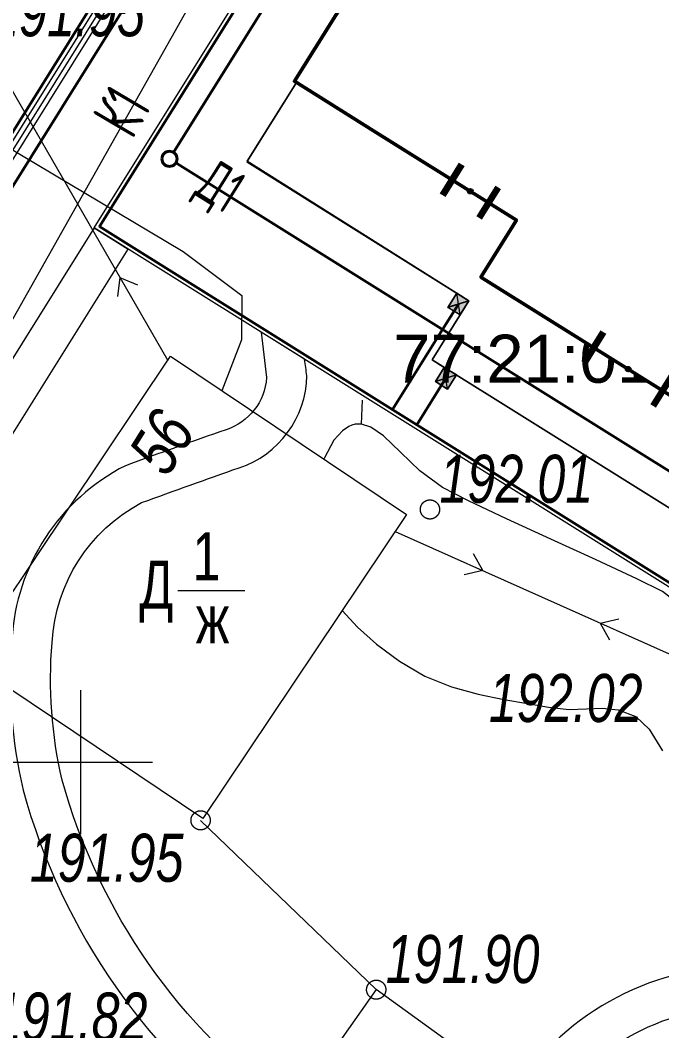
# Model space of a CAD drawing. Header units: millimetres. Extents: x -38151500 to -27467627, y -20617104 to -20349562.
# Drawn here: x -33916236 to -33902864, y -20505597 to -20484532 of the extents above; entities that cross this region are included whole.
import ezdxf
from ezdxf.xclip import XClip

# ---------------------------------------------------------------- set-up
doc = ezdxf.new("R2010")
doc.units = ezdxf.units.MM
doc.header["$MEASUREMENT"] = 0
doc.header["$XCLIPFRAME"] = 0
doc.linetypes.add('Wipeout_Contour', pattern=[1000, 0, -1000])
for name, color, linetype in [('!!! ПОДОСНОВА', 7, 'Continuous'), ('ГП_Сети канализации К2 ливневка', 7, 'Continuous'), ('Дренаж', 7, 'Continuous'), ('Ливневка трубы', 7, 'Continuous'), ('Новый_ГП_Сети канализации К2 ливневка', 7, 'Continuous')]:
    doc.layers.add(name, color=color, linetype=linetype)
for name, color, linetype, lineweight in [('ГП_лоток_Ном._пера__5', 5, 'Continuous', 30), ('ГП_Сети канализации К2 ливневка_Ном._пера__140', 140, 'Continuous', 40), ('ГП_Сети канализации К2 ливневка_Ном._пера__180', 5, 'Continuous', 13), ('ГП_Сети канализации К2 ливневка_Ном._пера__4', 5, 'Continuous', 40), ('ГП_Сети_текст_Ном._пера__7', 7, 'Continuous', 25), ('Ливневка трубы_Ном._пера__4', 5, 'Continuous', 40), ('Новый_Defpoints_Ном._пера__16', 16, 'Continuous', 20), ('Новый_Defpoints_Ном._пера__7', 7, 'Continuous', 25), ('Новый_ГП_Граница участка_Ном._пера__1', 1, 'Continuous', 40), ('Новый_ГП_Здание сооружение_Ном._пера__16', 16, 'Continuous', 20), ('Новый_ГП_Здание сооружение_Ном._пера__22', 22, 'Continuous', 50), ('Новый_ГП_Ограждение_Ном._пера__152', 152, 'Continuous', 18), ('Новый_ГП_Сети канализации К2 ливневка_Ном._пера__7', 7, 'Continuous', 25), ('Новый_ГП_Сети_канализация К1 бытовая_Ном._пера__16', 16, 'Continuous', 20), ('Новый_ГП_Сети_текст_Ном._пера__7', 7, 'Continuous', 25), ('Новый_ГП_Сети_электроснабжение_Ном._пера__1', 1, 'Continuous', 40), ('Новый_ГТ-сооружение_ ограждение_Ном._пера__19', 7, 'Continuous', 90), ('Чертеж_1_ГП_Топография_Ном._пера__253', 252, 'Continuous', 18), ('Чертеж_1_Новофедоровское_снт 28_07$0$tp_Здания_Ном._пера__253', 252, 'Continuous', 18), ('Чертеж_1_Новофедоровское_снт 28_07$0$tp_отметки_новые_Ном._пера__253', 252, 'Continuous', 18), ('Чертеж_1_Новый_ГП_Топография_Ном._пера__253', 252, 'Continuous', 18), ('Чертеж_1_Новый_Новофедоровское_снт 28_07$0$SETKA_Ном._пера__253', 252, 'Continuous', 18), ('Чертеж_1_Новый_Новофедоровское_снт 28_07$0$tp_Здания_Ном._пера__253', 252, 'Continuous', 18), ('Чертеж_1_Новый_Новофедоровское_снт 28_07$0$tp_Контур растит_Ном._пера__253', 252, 'Continuous', 18), ('Чертеж_1_Новый_Новофедоровское_снт 28_07$0$tp_ЛЭП нн_Ном._пера__253', 252, 'Continuous', 18), ('Чертеж_1_Новый_Новофедоровское_снт 28_07$0$tp_отметки_новые_Ном._пера__7', 7, 'Continuous', 18), ('Чертеж_1_Новый_Новофедоровское_снт 28_07$0$tp_рельеф_Ном._пера__253', 252, 'Continuous', 18)]:
    doc.layers.add(name, color=color, linetype=linetype, lineweight=lineweight)
for name, color, linetype, lineweight, true_color in [('ГП_Тротуар_Дорожки_Ном._пера__24', 7, 'Continuous', 20, 0x4f1400), ('Дренаж_Ном._пера__20', 7, 'Continuous', 40, 0xe15500), ('Новый_ГП_Тротуар_Дорожки_Ном._пера__24', 7, 'Continuous', 20, 0x4f1400)]:
    doc.layers.add(name, color=color, linetype=linetype, lineweight=lineweight, true_color=true_color)
doc.styles.add('РЎР“Р•РќР•Р\xa0РР\xa0_РЎРўРР›Р¬_1', font='arial.ttf', dxfattribs={"width": 0.75})
doc.styles.add('РЎР“Р•РќР•Р\xa0РР\xa0_РЎРўРР›Р¬_3', font='arial.ttf', dxfattribs={"width": 0.749999})
doc.styles.add('РЎР“Р•РќР•Р\xa0РР\xa0_РЎРўРР›Р¬_5', font='arial.ttf')
doc.styles.add('РЎР“Р•РќР•Р\xa0РР\xa0_РЎРўРР›Р¬_6', font='', dxfattribs={"width": 0.8})
doc.styles.get('РЎР“Р•РќР•Р\xa0РР\xa0_РЎРўРР›Р¬_6').set_extended_font_data('GOST_type_A')

# ---------------------------------------------------------------- blocks, each defined once
blk = doc.blocks.new('Чертеж_4_1', base_point=(4185024, 0))
at = {"layer": 'Чертеж_1_Новый_ГП_Топография_Ном._пера__253', "color": 252, "lineweight": 18, "flags": 128}
blk.add_lwpolyline([(-33906206, -20466500), (-33886806, -20478480), (-33884336, -20474480), (-33879896, -20486530), (-33889626, -20500140), (-33888766, -20500700), (-33900126, -20516190), (-33900456, -20516730), (-33900726, -20516560), (-33925206, -20500980), (-33914526, -20483870), (-33916236, -20482750)], close=True, dxfattribs=at)
at = {"layer": 'Чертеж_1_Новый_Новофедоровское_снт 28_07$0$SETKA_Ном._пера__253', "color": 252, "lineweight": 18, "flags": 128}
for points in [[(-33914976, -20501500), (-33914976, -20498500)], [(-33916476, -20500000), (-33913476, -20500000)]]:
    blk.add_lwpolyline(points, dxfattribs=at)
at = {"layer": 'Чертеж_1_Новый_Новофедоровское_снт 28_07$0$tp_Здания_Ном._пера__253', "color": 252, "lineweight": 18, "flags": 128}
for points in [[(-33912433, -20501169), (-33917350, -20497871), (-33913102, -20491538), (-33908185, -20494836)], [(-33900901, -20515999), (-33898951, -20513307), (-33905603, -20508594), (-33904863, -20507598), (-33908820, -20504739), (-33911435, -20508460)]]:
    blk.add_lwpolyline(points, close=True, dxfattribs=at)
blk.add_lwpolyline([(-33912952, -20496417), (-33911555, -20496417)], dxfattribs=at)
at = {"layer": 'Чертеж_1_Новый_Новофедоровское_снт 28_07$0$tp_Контур растит_Ном._пера__253', "color": 252, "lineweight": 18, "flags": 128}
for points in [[(-33918968, -20485708), (-33912837, -20489355), (-33911619, -20490273), (-33911621, -20491197), (-33912034, -20492255)], [(-33912475, -20501211), (-33908820, -20504739)]]:
    blk.add_lwpolyline(points, dxfattribs=at)
at = {"layer": 'Чертеж_1_Новый_Новофедоровское_снт 28_07$0$tp_ЛЭП нн_Ном._пера__253', "color": 252, "lineweight": 18, "flags": 128}
for points in [[(-33917451, -20484194), (-33913162, -20491627)], [(-33914161, -20489895), (-33914211, -20490291)], [(-33914161, -20489895), (-33913793, -20490050)], [(-33908423, -20495191), (-33902322, -20497912)], [(-33906597, -20496005), (-33906789, -20495655)], [(-33906597, -20496005), (-33906986, -20496096)], [(-33904148, -20497097), (-33903759, -20497007)], [(-33904148, -20497097), (-33903956, -20497448)]]:
    blk.add_lwpolyline(points, dxfattribs=at)
at = {"layer": 'Чертеж_1_Новый_Новофедоровское_снт 28_07$0$tp_отметки_новые_Ном._пера__7', "color": 7, "lineweight": 18}
for centre in [(-33903186, -20486960), (-33907696, -20494730), (-33912476, -20501210), (-33908816, -20504740)]:
    blk.add_circle(centre, 200, dxfattribs=at)
at = {"layer": 'Чертеж_1_Новый_Новофедоровское_снт 28_07$0$tp_рельеф_Ном._пера__253', "color": 252, "lineweight": 18, "flags": 128}
for points in [[(-33909122, -20492950), (-33909099, -20492451)], [(-33902066, -20497575), (-33902215, -20497319), (-33902378, -20496969), (-33902624, -20496617), (-33902847, -20496437), (-33903383, -20496173), (-33904233, -20495777), (-33905178, -20495346), (-33906102, -20494924), (-33906891, -20494552), (-33907431, -20494273), (-33907910, -20493923), (-33908312, -20493538), (-33908663, -20493198), (-33908926, -20493012), (-33909122, -20492950), (-33909255, -20492955), (-33909323, -20492973), (-33909390, -20493002), (-33909520, -20493090), (-33909697, -20493288), (-33909897, -20493655), (-33909906, -20493683)], [(-33909526, -20496836), (-33909209, -20497187), (-33908808, -20497539), (-33908334, -20497894), (-33907803, -20498205), (-33907249, -20498427), (-33906693, -20498583), (-33906156, -20498692), (-33905660, -20498775), (-33905226, -20498853), (-33904796, -20498902), (-33904434, -20498889), (-33904105, -20498872), (-33903775, -20498907), (-33903408, -20499048), (-33903129, -20499313), (-33902847, -20499759)]]:
    blk.add_lwpolyline(points, dxfattribs=at)
at = {"layer": 'Чертеж_1_ГП_Топография_Ном._пера__253', "color": 252, "lineweight": 18, "insert": (-33908462, -20491595), "char_height": 1000, "attachment_point": 4, "style": 'РЎР“Р•РќР•Р\xa0РР\xa0_РЎРўРР›Р¬_5'}
blk.add_mtext('\\A1;{\\pql;\\fArial|b0|i0|c204|p0;\\W1.000000;77:21:0140412:484}', dxfattribs=at)
at = {"layer": 'Чертеж_1_Новофедоровское_снт 28_07$0$tp_Здания_Ном._пера__253', "color": 252, "lineweight": 18, "insert": (-33913162, -20494089), "char_height": 1000, "attachment_point": 7, "rotation": 58.036, "style": 'РЎР“Р•РќР•Р\xa0РР\xa0_РЎРўРР›Р¬_1'}
blk.add_mtext('\\A1;{\\pql;\\fArial|b0|i1|c204|p0;\\W0.750000;56}', dxfattribs=at)
at = {"layer": 'Чертеж_1_Новофедоровское_снт 28_07$0$tp_Здания_Ном._пера__253', "color": 252, "lineweight": 18, "char_height": 1000, "style": 'РЎР“Р•РќР•Р\xa0РР\xa0_РЎРўРР›Р¬_3'}
for s, insert, attachment_point in [('\\A1;{\\pql;\\fArial|b0|i0|c204|p0;\\W0.749999;1}', (-33912646, -20495705), 4), ('\\A1;{\\pql;\\fArial|b0|i0|c204|p0;\\W0.749999;Д}', (-33913753, -20497088), 7), ('\\A1;{\\pql;\\fArial|b0|i0|c204|p0;\\W0.749999;ж}', (-33912578, -20497020), 4)]:
    blk.add_mtext(s, dxfattribs=dict(at, insert=insert, attachment_point=attachment_point))
at = {"layer": 'Чертеж_1_Новофедоровское_снт 28_07$0$tp_отметки_новые_Ном._пера__253', "color": 252, "lineweight": 18, "char_height": 1000, "attachment_point": 7, "style": 'РЎР“Р•РќР•Р\xa0РР\xa0_РЎРўРР›Р¬_1'}
for s, insert in [('\\A1;{\\pql;\\fArial|b0|i1|c204|p0;\\W0.750000;191.95}', (-33916843, -20484881)), ('\\A1;{\\pql;\\fArial|b0|i1|c204|p0;\\W0.750000;192.01}', (-33907497, -20494605)), ('\\A1;{\\pql;\\fArial|b0|i1|c204|p0;\\W0.750000;192.02}', (-33906468, -20499174)), ('\\A1;{\\pql;\\fArial|b0|i1|c204|p0;\\W0.750000;191.95}', (-33916036, -20502504)), ('\\A1;{\\pql;\\fArial|b0|i1|c204|p0;\\W0.750000;191.90}', (-33908617, -20504615)), ('\\A1;{\\pql;\\fArial|b0|i1|c204|p0;\\W0.750000;191.82}', (-33916787, -20505815))]:
    blk.add_mtext(s, dxfattribs=dict(at, insert=insert))
blk = doc.blocks.new('Стена_10_5', base_point=(-33907103, -20490448))
at = {"layer": 'Ливневка трубы_Ном._пера__4', "color": 5, "lineweight": 40, "flags": 128}
for points in [[(-33907103, -20490448), (-33907434, -20490977)], [(-33907434, -20490977), (-33907103, -20490448)], [(-33907434, -20490978), (-33908479, -20492649)], [(-33908479, -20492649), (-33907434, -20490978)]]:
    blk.add_lwpolyline(points, dxfattribs=at)
blk = doc.blocks.new('Стена_11_5', base_point=(-33907363, -20491996))
at = {"layer": 'Ливневка трубы_Ном._пера__4', "color": 5, "lineweight": 40, "flags": 128}
for points in [[(-33907363, -20491996), (-33907970, -20492967)], [(-33907970, -20492967), (-33907363, -20491996)]]:
    blk.add_lwpolyline(points, dxfattribs=at)
blk = doc.blocks.new('Стена_13_5', base_point=(-33902924, -20471097))
at = {"layer": 'Дренаж_Ном._пера__20', "linetype": 'Continuous', "lineweight": 40, "true_color": 0xe15500}
for points in [[(-33902924, -20471097), (-33913124, -20487422), (-33913123, -20487422), (-33902923, -20471098)], [(-33913124, -20487422), (-33913124, -20487423), (-33913123, -20487422)]]:
    blk.add_hatch(color=32, dxfattribs=at).paths.add_polyline_path(points)
at = {"layer": 'Дренаж_Ном._пера__20', "color": 32, "lineweight": 40, "true_color": 0xe15500, "flags": 128}
for points in [[(-33902924, -20471097), (-33913124, -20487422)], [(-33913123, -20487422), (-33902923, -20471098)], [(-33902923, -20471098), (-33902922, -20471097)], [(-33913124, -20487422), (-33913124, -20487423)]]:
    blk.add_lwpolyline(points, dxfattribs=at)
blk = doc.blocks.new('Стена_14_5', base_point=(-33913124, -20487422))
at = {"layer": 'Дренаж_Ном._пера__20', "linetype": 'Continuous', "lineweight": 40, "true_color": 0xe15500}
for points in [[(-33913124, -20487423), (-33892858, -20500086), (-33892858, -20500085), (-33913123, -20487422)], [(-33892857, -20500085), (-33892858, -20500085), (-33892858, -20500086)]]:
    blk.add_hatch(color=32, dxfattribs=at).paths.add_polyline_path(points)
at = {"layer": 'Дренаж_Ном._пера__20', "color": 32, "lineweight": 40, "true_color": 0xe15500, "flags": 128}
for points in [[(-33913124, -20487423), (-33892858, -20500086)], [(-33892858, -20500085), (-33913123, -20487422)], [(-33892858, -20500086), (-33892857, -20500085)]]:
    blk.add_lwpolyline(points, dxfattribs=at)
blk = doc.blocks.new('Колонна_1_5', base_point=(-33913124, -20487422))
at = {"color": 254, "linetype": 'Wipeout_Contour', "lineweight": 0, "ltscale": 1109391827.256449}
blk.add_wipeout([(-33913282, -20487422), (-33913282, -20487422), (-33913274, -20487471), (-33913252, -20487515), (-33913217, -20487549), (-33913173, -20487572), (-33913124, -20487579), (-33913124, -20487579), (-33913124, -20487579), (-33913076, -20487572), (-33913032, -20487549), (-33912997, -20487515), (-33912975, -20487471), (-33912967, -20487422), (-33912967, -20487422), (-33912967, -20487422), (-33912975, -20487373), (-33912997, -20487329), (-33913032, -20487295), (-33913076, -20487272), (-33913124, -20487264), (-33913124, -20487264), (-33913124, -20487264), (-33913173, -20487272), (-33913217, -20487295), (-33913252, -20487329), (-33913274, -20487373)], dxfattribs=at).dxf.layer = 'Дренаж'
at = {"layer": 'Дренаж_Ном._пера__20', "color": 32, "lineweight": 40, "true_color": 0xe15500, "flags": 128}
blk.add_lwpolyline([(-33913282, -20487422, 0.414214), (-33913124, -20487579, 0.414214), (-33912967, -20487422, 0.414214), (-33913124, -20487264, 0.414214)], format="xyb", close=True, dxfattribs=at)
blk = doc.blocks.new('Колонна_7_5', base_point=(-33907363, -20491996))
at = {"layer": 'ГП_Сети канализации К2 ливневка_Ном._пера__140', "linetype": 'Continuous', "lineweight": 40}
blk.add_hatch(color=140, dxfattribs=at).paths.add_polyline_path([(-33907328, -20492224), (-33907143, -20491927), (-33907397, -20491768), (-33907583, -20492065)])
at = {"layer": 'ГП_Сети канализации К2 ливневка_Ном._пера__180', "color": 5, "lineweight": 13}
for p, q in [((-33907328, -20492224), (-33907397, -20491768)), ((-33907143, -20491927), (-33907583, -20492065))]:
    blk.add_line(p, q, dxfattribs=at)
at = {"layer": 'ГП_Сети канализации К2 ливневка_Ном._пера__180', "color": 5, "lineweight": 13, "flags": 128}
blk.add_lwpolyline([(-33907328, -20492224), (-33907143, -20491927), (-33907397, -20491768), (-33907583, -20492065)], close=True, dxfattribs=at)
blk = doc.blocks.new('Колонна_10_5', base_point=(-33907103, -20490448))
at = {"layer": 'ГП_Сети канализации К2 ливневка_Ном._пера__140', "linetype": 'Continuous', "lineweight": 40}
blk.add_hatch(color=140, dxfattribs=at).paths.add_polyline_path([(-33907068, -20490676), (-33906883, -20490379), (-33907138, -20490220), (-33907323, -20490517)])
at = {"layer": 'ГП_Сети канализации К2 ливневка_Ном._пера__180', "color": 5, "lineweight": 13}
for p, q in [((-33907068, -20490676), (-33907138, -20490220)), ((-33906883, -20490379), (-33907323, -20490517))]:
    blk.add_line(p, q, dxfattribs=at)
at = {"layer": 'ГП_Сети канализации К2 ливневка_Ном._пера__180', "color": 5, "lineweight": 13, "flags": 128}
blk.add_lwpolyline([(-33907068, -20490676), (-33906883, -20490379), (-33907138, -20490220), (-33907323, -20490517)], close=True, dxfattribs=at)

msp = doc.modelspace()

# ---------------------------------------------------------------- linework, layer by layer
at = {"layer": 'ГП_Тротуар_Дорожки_Ном._пера__24', "color": 28, "lineweight": 20, "true_color": 0x4f1400}
msp.add_lwpolyline([(-33914694.55, -20488858.95), (-33913982.84, -20489305.33), (-33914694.78, -20488859.32)], close=True, dxfattribs=at)
at = {"layer": 'Новый_Defpoints_Ном._пера__16', "color": 16, "lineweight": 20}
msp.add_lwpolyline([(-33893285.53, -20498226.87), (-33893327.88, -20498200.09), (-33894281.67, -20499726.47), (-33898199.74, -20497278.35), (-33897537.07, -20496218.51), (-33900827.9, -20494162.42), (-33901596.49, -20495392.47), (-33907651.34, -20491608.97), (-33906882.95, -20490378.81), (-33911503.62, -20487470.61), (-33910479.94, -20485831.75), (-33910522.2, -20485805.01), (-33902493.58, -20472957.63), (-33886126.74, -20483184.77), (-33887742.56, -20485770.62), (-33886133.05, -20486777.3)], close=True, dxfattribs=at)
at = {"layer": 'Новый_ГП_Сети_электроснабжение_Ном._пера__1', "color": 1, "lineweight": 40}
msp.add_lwpolyline([(-33920435.88, -20499232.76), (-33920022.49, -20498570.86), (-33922160.4, -20497234.54), (-33913529.6, -20483401.29)], dxfattribs=at)
at = {"layer": 'Новый_ГП_Тротуар_Дорожки_Ном._пера__24', "color": 28, "lineweight": 20, "true_color": 0x4f1400}
for points in [[(-33883211.69, -20485769.49), (-33893378.97, -20502177.9), (-33914694.55, -20488858.95), (-33910190.27, -20481650.32)], [(-33908561.89, -20482667.86), (-33910522.35, -20485805.26), (-33910480.21, -20485831.53), (-33911512.82, -20487485.34), (-33907136.93, -20490220.45), (-33907136.79, -20490220.23), (-33906882.49, -20490379.1), (-33907651.34, -20491608.64), (-33907396.26, -20491767.69), (-33907396.69, -20491768.37), (-33907142.85, -20491926.95), (-33902079.28, -20495090.56)]]:
    msp.add_lwpolyline(points, dxfattribs=at)
msp.add_lwpolyline([(-33914694.54, -20488858.95), (-33920741.24, -20498534.29), (-33920040.07, -20498974.09), (-33913982.84, -20489305.33)], close=True, dxfattribs=at)

# ---------------------------------------------------------------- block references
at = {"layer": '!!! ПОДОСНОВА', "color": 252, "lineweight": 40}
ref = msp.add_blockref('Чертеж_4_1', (4185024.09, 0), dxfattribs=at)
XClip(ref).set_block_clipping_path([(-33971749.8431524113, -20418838.4532491304), (-33971749.8431524113, -20510095.8116091713), (-33949169.2735030428, -20510095.8116091713), (-33943776.1358186975, -20521215.6831232607), (-33858410.272188969, -20521215.6831232607), (-33858410.272188969, -20418721.7424019799)])

# ---------------------------------------------------------------- texts
at = {"layer": 'ГП_Сети_текст_Ном._пера__7', "color": 7, "lineweight": 25, "insert": (-33912449.66, -20487848.82), "char_height": 900, "attachment_point": 4, "rotation": 327.999992, "style": 'РЎР“Р•РќР•Р\xa0РР\xa0_РЎРўРР›Р¬_6'}
msp.add_mtext('\\A1;{\\pql;\\fGOST_type_A|b0|i0|c0|p0;\\W0.800000;Д1}', dxfattribs=at)
at = {"layer": 'Новый_ГП_Сети_текст_Ном._пера__7', "color": 7, "lineweight": 25, "insert": (-33914761.41, -20486530.24), "char_height": 1000, "attachment_point": 1, "rotation": 59.457923, "style": 'РЎР“Р•РќР•Р\xa0РР\xa0_РЎРўРР›Р¬_6'}
msp.add_mtext('\\A1;{\\pql;\\fGOST_type_A|b0|i0|c0|p0;\\W0.800000;К1}', dxfattribs=at)

# ---------------------------------------------------------------- next in the draw order: wipeouts: each hides what was drawn before it
at = {"color": 254, "linetype": 'Wipeout_Contour', "lineweight": 0, "ltscale": 435692140.1058697}
msp.add_wipeout([(-33902494.07, -20472957.33), (-33906177.01, -20478851.26), (-33906193.96, -20478840.67), (-33910522.35, -20485805.26), (-33905892.97, -20488698.01), (-33906634.86, -20489885.28), (-33900494.03, -20493722.51), (-33893312.11, -20498269.21), (-33886179.41, -20486760.15), (-33887748.3, -20485779.8), (-33886126.74, -20483184.77)], dxfattribs=at).dxf.layer = 'Новый_ГП_Сети канализации К2 ливневка'

# ---------------------------------------------------------------- next in the draw order: hatches: boundary and pattern name
at = {"layer": 'ГП_Сети канализации К2 ливневка_Ном._пера__4', "linetype": 'Continuous', "lineweight": 0, "true_color": 0x5fbfff}
for points in [[(-33907068.71, -20490676.58), (-33907323.23, -20490517.79), (-33907137.46, -20490220.02), (-33906882.95, -20490378.81)], [(-33907328.59, -20492224.82), (-33907583.11, -20492066.03), (-33907397.34, -20491768.26), (-33907142.82, -20491927.05)]]:
    msp.add_hatch(color=151, dxfattribs=at).paths.add_polyline_path(points)

# ---------------------------------------------------------------- next in the draw order: linework, layer by layer
at = {"layer": 'ГП_Сети канализации К2 ливневка_Ном._пера__180', "color": 5, "lineweight": 13}
for points in [[(-33907323.23, -20490517.79), (-33906882.97, -20490378.71), (-33907068.71, -20490676.58), (-33907137.53, -20490219.98), (-33907323.23, -20490517.79), (-33907137.53, -20490219.98), (-33906882.97, -20490378.71), (-33907068.71, -20490676.58)], [(-33907583.11, -20492066.03), (-33907142.85, -20491926.95), (-33907328.59, -20492224.82), (-33907397.41, -20491768.22), (-33907583.11, -20492066.03), (-33907397.41, -20491768.22), (-33907142.85, -20491926.95), (-33907328.59, -20492224.82)]]:
    msp.add_lwpolyline(points, close=True, dxfattribs=at)
at = {"layer": 'ГП_Сети канализации К2 ливневка_Ном._пера__180', "color": 5, "lineweight": 13, "flags": 128}
for points in [[(-33907068.71, -20490676.58), (-33907323.23, -20490517.79), (-33907137.46, -20490220.02), (-33906882.95, -20490378.81)], [(-33907328.59, -20492224.82), (-33907583.11, -20492066.03), (-33907397.34, -20491768.26), (-33907142.82, -20491927.05)]]:
    msp.add_lwpolyline(points, close=True, dxfattribs=at)
at = {"layer": 'Новый_Defpoints_Ном._пера__7', "color": 7, "lineweight": 25}
for points in [[(-33906048.82, -20488600.39), (-33907660.27, -20487593.82)], [(-33902418.91, -20492519.34), (-33904708.89, -20491088.89)]]:
    msp.add_lwpolyline(points, dxfattribs=at)
for centre in [(-33906854.55, -20488097.1), (-33903563.9, -20491804.11)]:
    msp.add_circle(centre, 50, dxfattribs=at)
at = {"layer": 'Новый_ГП_Здание сооружение_Ном._пера__16', "color": 16, "lineweight": 20}
msp.add_lwpolyline([(-33910479.94, -20485831.75), (-33911513.29, -20487485.45), (-33906882.95, -20490378.81), (-33907042.06, -20490633.14), (-33907651.34, -20491608.47), (-33901596.49, -20495392.47), (-33900827.9, -20494162.42), (-33897537.48, -20496218.5), (-33898199.67, -20497278.23), (-33894281.67, -20499726.47), (-33893354.51, -20498242.72), (-33893863.34, -20497924.77), (-33893731.09, -20497713.13), (-33896589.02, -20495927.28), (-33896710.68, -20496121.97), (-33897261.92, -20495777.52), (-33896504.12, -20494564.81), (-33899753.3, -20492537.02), (-33900494.01, -20493722.48), (-33906633.88, -20489885.89), (-33905892, -20488698.63)], close=True, dxfattribs=at)
at = {"layer": 'Новый_ГП_Здание сооружение_Ном._пера__22', "color": 22, "lineweight": 50}
msp.add_lwpolyline([(-33908402.67, -20482413.06), (-33910522.35, -20485805.26), (-33908872.93, -20486835.93), (-33906447.51, -20488351.5), (-33905892, -20488698.63), (-33906633.89, -20489885.89), (-33900494.01, -20493722.48), (-33899753.3, -20492537.02), (-33896504.12, -20494564.81), (-33897261.92, -20495777.52), (-33896710.36, -20496121.47), (-33896589.02, -20495927.28), (-33893731.09, -20497713.13), (-33893837.07, -20497882.73), (-33893285.62, -20498226.81), (-33889390.64, -20491994.99), (-33888966.77, -20491315.22), (-33890578.06, -20490308.37), (-33888034.44, -20486237.73), (-33886422.64, -20487244.9)], dxfattribs=at)
at = {"layer": 'Новый_ГП_Сети канализации К2 ливневка_Ном._пера__7', "color": 7, "lineweight": 25, "flags": 128}
msp.add_lwpolyline([(-33902494.07, -20472957.33), (-33906177.01, -20478851.26), (-33906193.96, -20478840.67), (-33910522.35, -20485805.26), (-33905892.97, -20488698.01), (-33906634.86, -20489885.28), (-33900494.03, -20493722.51), (-33893312.11, -20498269.21), (-33886179.41, -20486760.15), (-33887748.3, -20485779.8), (-33886126.74, -20483184.77)], close=True, dxfattribs=at)
at = {"layer": 'Новый_ГП_Тротуар_Дорожки_Ном._пера__24', "color": 28, "lineweight": 20, "true_color": 0x4f1400}
msp.add_lwpolyline([(-33894199.22, -20501920.58, -0.32180124), (-33898155.45, -20504299.62, -0.01377077), (-33900642.13, -20504257.14, 0.25527026), (-33905727.91, -20506528.05, -0.34324386), (-33910591.45, -20507199.11, -0.17120311), (-33915361.92, -20500371.13, -0.07785365), (-33915572.1, -20497500.11, -0.26369996), (-33913705.75, -20494588.46, -0.00400279), (-33911674.11, -20493862.81, 0.31752829), (-33910259.69, -20491944, -0.01011345), (-33910307.28, -20491600.41), (-33911210.93, -20491035.68, 0.00778103), (-33911101.92, -20491982.72, -0.30621343), (-33911943.86, -20493067.27, 0.00411393), (-33914044.8, -20493818.08, 0.26660493), (-33916410.18, -20497442.37, 0.07801415), (-33916176.04, -20500578.76, 0.17230908), (-33911048.44, -20507904.97, 0.34890477), (-33905087.79, -20507074.29, -0.2585313), (-33900695.05, -20505095.61, 0.01365443), (-33898183.54, -20505139.94, 0.31986094), (-33893392.77, -20502171.68), (-33894196.13, -20501669.63)], format="xyb", close=True, dxfattribs=at)
at = {"layer": 'Новый_ГТ-сооружение_ ограждение_Ном._пера__19', "color": 7, "lineweight": 90}
for p, q in [((-33907037.54, -20487540.66), (-33907434.89, -20488176.75)), ((-33906274.2, -20488017.46), (-33906671.54, -20488653.56)), ((-33904086.16, -20491035.73), (-33904483.51, -20491671.82)), ((-33902644.29, -20491936.4), (-33903041.63, -20492572.5))]:
    msp.add_line(p, q, dxfattribs=at)

# ---------------------------------------------------------------- next in the draw order: block references
at = {"layer": 'ГП_Сети канализации К2 ливневка', "color": 32, "lineweight": 40, "true_color": 0xe15500}
for name, p in [('Колонна_10_5', (-33907102.84, -20490447.84)), ('Колонна_7_5', (-33907362.72, -20491996.08))]:
    msp.add_blockref(name, p, dxfattribs=at)
at = {"layer": 'Дренаж', "color": 32, "lineweight": 40, "true_color": 0xe15500}
for name, p in [('Стена_13_5', (-33902923.54, -20471097.07)), ('Стена_14_5', (-33913124.49, -20487421.99))]:
    msp.add_blockref(name, p, dxfattribs=at)
at = {"layer": 'Ливневка трубы', "color": 5, "lineweight": 40}
for name, p in [('Стена_10_5', (-33907103.1, -20490448.25)), ('Стена_11_5', (-33907362.98, -20491996.49))]:
    msp.add_blockref(name, p, dxfattribs=at)

# ---------------------------------------------------------------- next in the draw order: block references
at = {"layer": 'Дренаж', "color": 32, "lineweight": 40, "true_color": 0xe15500}
msp.add_blockref('Колонна_1_5', (-33913124.49, -20487421.99), dxfattribs=at)

# ---------------------------------------------------------------- next in the draw order: linework, layer by layer
at = {"layer": 'ГП_лоток_Ном._пера__5', "color": 5, "lineweight": 30}
msp.add_lwpolyline([(-33887738.4, -20492923.11), (-33893405.74, -20502069.32), (-33914584.38, -20488833.53), (-33909920.22, -20481370.39), (-33914251.23, -20478663.69)], dxfattribs=at)
at = {"layer": 'Новый_ГП_Граница участка_Ном._пера__1', "color": 1, "lineweight": 40}
msp.add_lwpolyline([(-33906205.91, -20466500), (-33886805.91, -20478480), (-33884335.91, -20474480), (-33879895.91, -20486530), (-33889625.91, -20500140), (-33888765.91, -20500700), (-33900125.91, -20516190), (-33900455.91, -20516730), (-33900725.91, -20516560), (-33925205.91, -20500980), (-33914525.91, -20483870), (-33916235.91, -20482750)], close=True, dxfattribs=at)
at = {"layer": 'Новый_ГП_Ограждение_Ном._пера__152', "color": 152, "lineweight": 18}
msp.add_lwpolyline([(-33906140.79, -20466775.27), (-33886740.82, -20478755.25), (-33884381.56, -20474934.58), (-33880120.18, -20486499.81), (-33889910.1, -20500193.61), (-33889052.23, -20500752.22), (-33900292.17, -20516078.52), (-33900521.17, -20516453.24), (-33924931.27, -20500917.72), (-33914252.64, -20483809.91), (-33915963.46, -20482689.37)], close=True, dxfattribs=at)
msp.add_lwpolyline([(-33922679.82, -20497499.61), (-33922849.48, -20497393.7), (-33914389.28, -20483839.95), (-33916099.69, -20482719.68), (-33913482.99, -20478480.27), (-33913313.34, -20478586.19), (-33915827.23, -20482659.05), (-33914116, -20483779.86), (-33922679.87, -20497499.7)], dxfattribs=at)
at = {"layer": 'Новый_ГП_Сети_канализация К1 бытовая_Ном._пера__16', "color": 16, "lineweight": 20}
msp.add_lwpolyline([(-33920984.25, -20498900.93), (-33912593.34, -20484022.79), (-33908582.85, -20483588.34)], dxfattribs=at)

doc.saveas('drawing.dxf')
